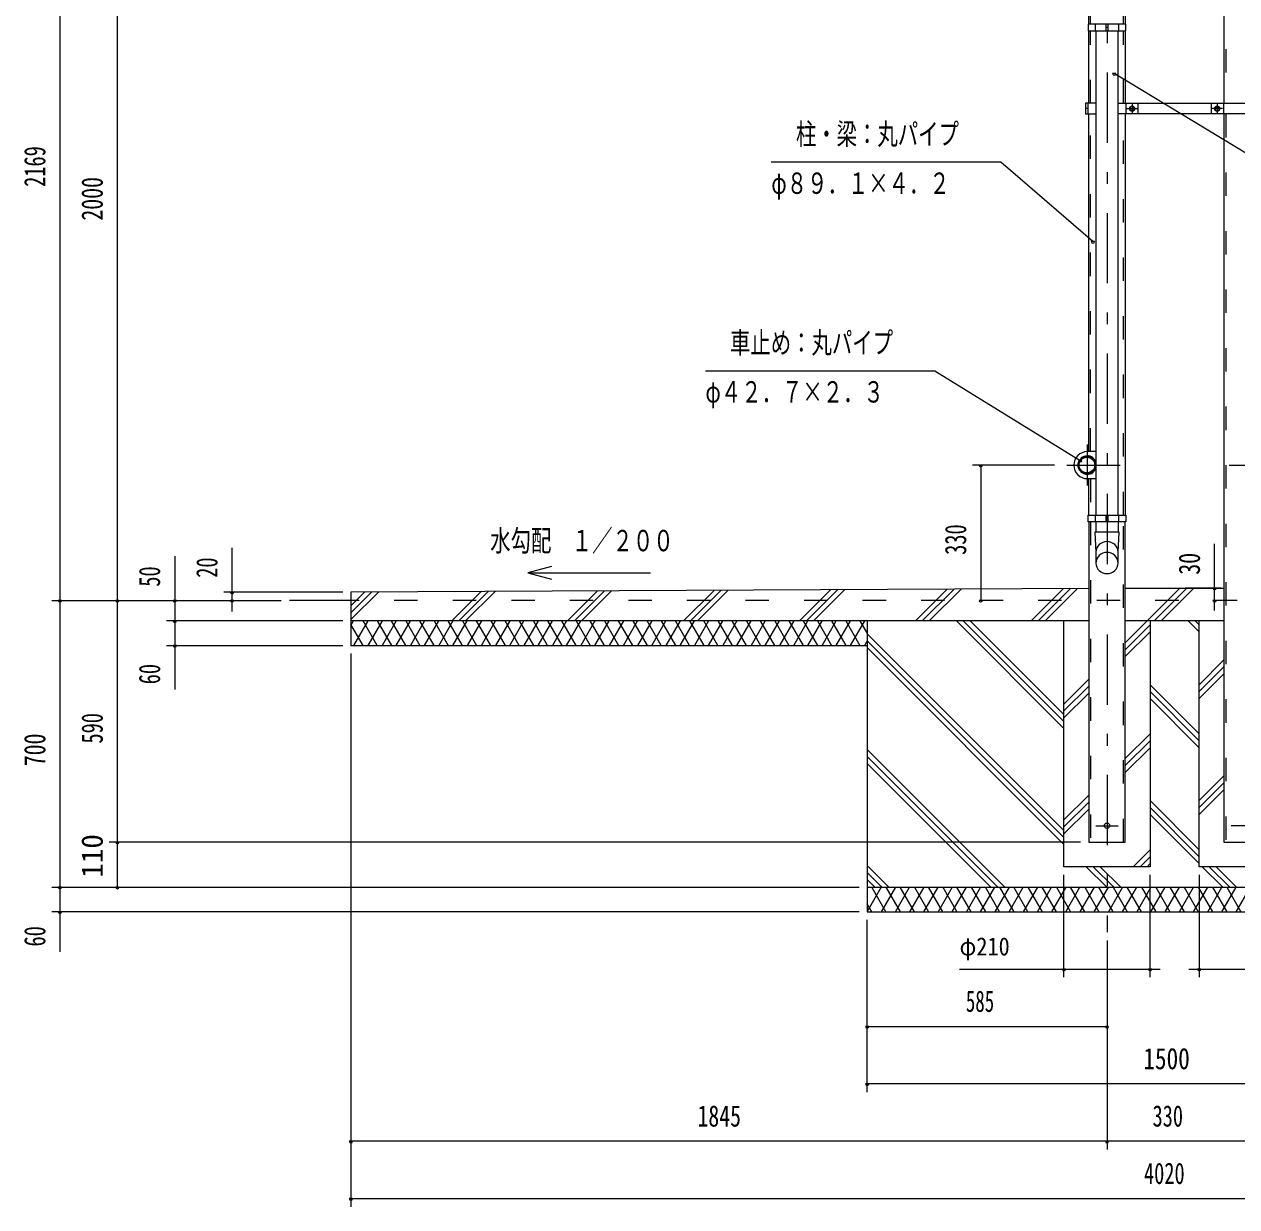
# Model space of a CAD drawing. Units: millimetres, scale not verified. Extents: x -31523 to 31528, y -14700 to 14700.
# Drawn here: x 11528 to 21883, y -3647 to 6454 of the extents above; entities that cross this region are included whole.
import ezdxf
from ezdxf.enums import TextEntityAlignment as Align

# ---------------------------------------------------------------- set-up
doc = ezdxf.new("R2010")
doc.units = ezdxf.units.MM
doc.header["$LTSCALE"] = 50
doc.linetypes.add('USER2', pattern=[10, 4, -6])
doc.linetypes.add('USER3', pattern=[24, 12, -5, 2, -5])
for name, color, linetype, lineweight in [('0-6_2-02BOLD', 7, 'Continuous', 18), ('0-7_2-12HIDDEN', 3, 'USER2', 18), ('0-8_2-22CENTER', 3, 'USER3', 18), ('0-A_2-52DIM', 3, 'Continuous', 18), ('0-B_2-62HATCH', 2, 'Continuous', 18)]:
    doc.layers.add(name, color=color, linetype=linetype, lineweight=lineweight)
doc.styles.add('ＭＳ ゴシック', font='')
doc.styles.get('ＭＳ ゴシック').set_extended_font_data('MS Gothic')

msp = doc.modelspace()

# ---------------------------------------------------------------- linework, layer by layer
at = {"layer": '0-6_2-02BOLD'}
for p, q in [((20619.36, 6453.9), (20619.36, 7241.41)), ((21774.38, 7241.41), (21774.38, 5778.4)), ((20931.22, 6543.06), (20931.22, 6453.9)), ((20673.43, 6453.9), (20673.43, 6397.9)), ((20764.62, 6453.9), (20764.62, 6397.9)), ((20785.97, 6425.9), (20764.62, 6425.9)), ((20785.97, 6397.9), (20785.97, 6453.9)), ((20877.12, 6397.9), (20877.12, 6453.9)), ((20619.36, 5778.4), (20619.36, 6397.9)), ((20679.04, 6397.9), (20679.04, 2260.9)), ((20871.57, 2260.9), (20871.57, 6397.9)), ((20931.22, 6397.9), (20931.22, 5778.4)), ((20613.78, 5732.91), (20592.43, 5732.91)), ((20613.78, 5687.41), (20613.78, 5778.4)), ((20936.82, 5778.4), (20936.82, 5687.41)), ((21041.82, 5687.41), (21041.82, 5778.4)), ((21663.77, 5778.4), (21663.77, 5687.41)), ((21768.76, 5778.4), (21768.76, 5687.41)), ((20619.36, 2803.4), (20619.36, 5687.41)), ((20931.22, 5687.41), (20931.22, 2260.9)), ((21774.38, 5687.41), (21774.38, -532.1)), ((20679.04, 2803.4), (20607.3, 2803.4)), ((20607.3, 2572.4), (20679.04, 2572.4)), ((20619.37, 2260.9), (20619.37, 2572.4)), ((20619.37, 2204.9), (20619.37, -532.1)), ((20673.43, 2260.9), (20673.43, 2204.9)), ((20679.02, 2204.9), (20679.02, 2115.78)), ((20764.62, 2260.9), (20764.62, 2204.9)), ((20764.62, 2232.9), (20785.97, 2232.9)), ((20785.97, 2204.9), (20785.97, 2260.9)), ((20871.51, 2204.9), (20871.51, 2115.78)), ((20877.12, 2204.9), (20877.12, 2260.9)), ((20931.22, -532.1), (20931.22, 2204.9)), ((20619.37, 1634.25), (14317.79, 1602.9)), ((14317.79, 1532.9), (13792.8, 1532.9)), ((20619.36, 1357.9), (14317.79, 1357.9)), ((18727.8, 1357.9), (18727.8, -1127.1)), ((21774.37, 1357.9), (20931.21, 1357.9)), ((20619.36, -532.1), (20931.21, -532.1)), ((21774.37, -532.1), (22086.23, -532.1)), ((18727.8, -917.1), (23977.8, -917.1))]:
    msp.add_line(p, q, dxfattribs=at)
for points in [[(20613.77, 6397.9), (20936.82, 6397.9), (20936.82, 6453.9), (20613.77, 6453.9)], [(20971.39, 5722.81), (20988.88, 5712.69), (21006.39, 5722.81), (21006.39, 5743.01), (20988.88, 5753.12), (20971.39, 5743.01)], [(21699.2, 5722.81), (21716.7, 5712.69), (21734.21, 5722.81), (21734.21, 5743.01), (21716.7, 5753.12), (21699.2, 5743.01)], [(20936.82, 2204.9), (20613.77, 2204.9), (20613.77, 2260.9), (20936.82, 2260.9)]]:
    msp.add_lwpolyline(points, close=True, dxfattribs=at)
for points in [[(20679.04, 5778.4), (20592.43, 5778.4), (20592.43, 5687.41), (20679.04, 5687.41)], [(20871.57, 5778.4), (22113.16, 5778.4), (22113.16, 5687.41), (20871.57, 5687.41)], [(20672.03, 2115.79), (20679.04, 1941.96), (20679.04, 1851.51)], [(20871.53, 1851.51), (20871.53, 1941.96), (20878.53, 2115.79), (20672.03, 2115.79)], [(14317.79, 1602.9), (14317.79, 1147.9), (18727.8, 1147.9)], [(20931.22, 1635.81), (21352.8, 1637.9), (21774.37, 1635.81)], [(18727.8, -1127.1), (23977.8, -1127.1), (23977.8, 1357.9)], [(21142.79, 1357.9), (21142.79, -742.1), (20407.8, -742.1), (20407.8, 1357.9)], [(22297.79, 1357.9), (22297.79, -742.1), (21562.8, -742.1), (21562.8, 1357.9)]]:
    msp.add_lwpolyline(points, dxfattribs=at)
for centre, radius in [((20988.88, 5732.91), 21.88), ((20988.88, 5732.91), 17.15), ((21716.7, 5732.91), 21.88), ((21716.7, 5732.91), 17.15), ((20603.27, 2687.9), 74.72), ((20603.27, 2687.9), 66.67), ((20775.29, -392.1), 22.75)]:
    msp.add_circle(centre, radius, dxfattribs=at)
for centre, radius, start, end in [((20607.3, 2687.9), 115.5, 90, 270), ((20607.3, 2687.9), 78.75, 24.35744, 335.64256), ((20775.29, 1938.53), 96.43, 3.55867, 176.44133), ((20775.29, 1845.52), 96.43, 3.55867, 176.44133), ((20775.29, 1857.5), 96.44, 183.56303, 356.43697)]:
    msp.add_arc(centre, radius, start, end, dxfattribs=at)
at = {"layer": '0-7_2-12HIDDEN'}
for p, q in [((20634.06, 6453.9), (20634.06, 7241.41)), ((21789.08, 7241.41), (21789.08, 5778.4)), ((20916.51, 6453.9), (20916.51, 6537.72)), ((20634.06, 5778.4), (20634.06, 6397.9)), ((20916.51, 5778.4), (20916.51, 6397.9)), ((20634.06, 2803.4), (20634.06, 5687.41)), ((20916.51, 2260.9), (20916.51, 5687.41)), ((21789.08, 5687.41), (21789.08, -532.1)), ((20634.07, 2572.4), (20634.07, 2260.9)), ((20634.07, 2204.9), (20634.07, -532.1)), ((20916.52, -532.1), (20916.52, 2204.9)), ((28387.8, 1532.9), (14317.8, 1532.9))]:
    msp.add_line(p, q, dxfattribs=at)
at = {"layer": '0-8_2-22CENTER'}
for p, q in [((20775.29, 7241.41), (20775.29, -1302.1)), ((20945.13, 5732.91), (21032.64, 5732.91)), ((20988.88, 5776.65), (20988.88, 5689.16)), ((21760.45, 5732.91), (21672.94, 5732.91)), ((21716.7, 5776.65), (21716.7, 5689.16)), ((20607.3, 2512.9), (20607.3, 2862.9)), ((20432.3, 2687.9), (20887.29, 2687.9)), ((21818.3, 2687.9), (22273.29, 2687.9)), ((20680.1, -392.1), (20870.5, -392.1)), ((22025.5, -392.1), (21835.09, -392.1))]:
    msp.add_line(p, q, dxfattribs=at)
at = {"layer": '0-A_2-52DIM'}
for p, q in [((11832.8, 9124.4), (11832.8, -1470.1)), ((12322.8, -917.1), (12322.8, 9124.4)), ((20850.75, 6033), (20822.75, 6033)), ((20668.85, 4597.82), (20640.85, 4597.82)), ((17345.29, 3492.9), (19305.3, 3492.9)), ((19305.29, 3492.9), (20546.96, 2728.79)), ((20560.96, 2728.79), (20532.96, 2728.79)), ((20327.3, 2687.9), (19627.3, 2687.9)), ((19711.3, 2687.9), (19683.3, 2687.9)), ((19697.29, 2687.9), (19697.29, 1532.9)), ((13302.79, 1438.97), (13302.79, 1980.9)), ((21693.74, 1445.03), (21693.74, 2015.9)), ((12812.8, 1910.9), (12812.8, 769.9)), ((15827.38, 1767.69), (16877.37, 1767.69)), ((14247.79, 1602.9), (13232.79, 1602.9)), ((13316.79, 1602.9), (13288.79, 1602.9)), ((21749.47, 1637.9), (21442.52, 1637.9)), ((21707.74, 1637.9), (21679.74, 1637.9)), ((11762.8, 1532.9), (13722.79, 1532.9)), ((11846.8, 1532.9), (11818.8, 1532.9)), ((12336.8, 1532.9), (12308.8, 1532.9)), ((12826.8, 1532.9), (12798.8, 1532.9)), ((13316.79, 1532.9), (13288.79, 1532.9)), ((19711.3, 1532.9), (19683.3, 1532.9)), ((21707.74, 1532.9), (21679.74, 1532.9)), ((14247.79, 1357.9), (12742.79, 1357.9)), ((12826.8, 1357.9), (12798.8, 1357.9)), ((12742.79, 1147.9), (14247.79, 1147.9)), ((12826.8, 1147.9), (12798.8, 1147.9)), ((14317.79, 1077.9), (14317.79, -3647.09)), ((20549.37, -532.1), (12252.81, -532.1)), ((12336.8, -532.1), (12308.8, -532.1)), ((20407.79, -1687.1), (20407.79, -812.1)), ((21142.79, -1687.1), (21142.79, -812.1)), ((21562.79, -812.1), (21562.79, -1687.1)), ((11762.8, -917.1), (18657.79, -917.1)), ((11846.81, -917.1), (11818.81, -917.1)), ((12336.8, -917.1), (12308.8, -917.1)), ((18657.79, -1127.1), (11762.8, -1127.1)), ((11846.81, -1127.1), (11818.81, -1127.1)), ((18727.8, -2667.1), (18727.8, -1197.1)), ((20775.29, -1372.1), (20775.29, -3157.09)), ((19515.29, -1617.1), (21230.29, -1617.1)), ((20421.79, -1617.1), (20393.79, -1617.1)), ((21156.79, -1617.1), (21128.79, -1617.1)), ((21475.3, -1617.1), (23190.29, -1617.1)), ((21576.79, -1617.1), (21548.79, -1617.1)), ((18741.8, -2107.1), (18713.8, -2107.1)), ((18727.8, -2107.1), (20775.29, -2107.1)), ((20789.29, -2107.1), (20761.29, -2107.1)), ((18741.8, -2597.1), (18713.8, -2597.1)), ((23977.8, -2597.1), (18727.8, -2597.1)), ((14331.79, -3087.09), (14303.79, -3087.09)), ((28387.79, -3087.09), (14317.79, -3087.09)), ((20789.29, -3087.09), (20761.29, -3087.09)), ((14331.79, -3577.09), (14303.79, -3577.09)), ((14317.79, -3577.09), (28387.79, -3577.09))]:
    msp.add_line(p, q, dxfattribs=at)
for points in [[(25468.16, 4926.09), (22668.15, 4926.09), (20836.75, 6033)], [(20654.85, 4597.82), (19867.89, 5275.48), (17907.9, 5275.48)], [(16030.22, 1822.04), (15827.38, 1767.69), (16030.22, 1713.33)]]:
    msp.add_lwpolyline(points, dxfattribs=at)
for centre in [(20836.75, 6033), (20654.85, 4597.82), (20546.96, 2728.79), (19697.3, 2687.9), (13302.79, 1602.9), (21693.74, 1637.9), (11832.8, 1532.9), (12322.8, 1532.9), (12812.8, 1532.9), (13302.79, 1532.9), (19697.3, 1532.9), (21693.74, 1532.9), (12812.8, 1357.9), (12812.8, 1147.9), (12322.8, -532.1), (11832.81, -917.1), (12322.8, -917.1), (11832.81, -1127.1), (20407.79, -1617.1), (21142.79, -1617.1), (21562.79, -1617.1), (18727.8, -2107.1), (20775.29, -2107.1), (18727.8, -2597.1), (14317.79, -3087.09), (20775.29, -3087.09), (14317.79, -3577.09)]:
    msp.add_arc(centre, 14, 180, 0, dxfattribs=at)
at = {"layer": '0-B_2-62HATCH'}
for p, q in [((14317.79, 1368.15), (14553.72, 1604.08)), ((14494.03, 1603.78), (14317.79, 1427.54)), ((14317.79, 1486.94), (14434.34, 1603.48)), ((15178.71, 1357.9), (15429.24, 1608.43)), ((15488.93, 1608.73), (15238.11, 1357.9)), ((15297.5, 1357.9), (15548.62, 1609.03)), ((16168.66, 1357.9), (16424.14, 1613.38)), ((16483.82, 1613.68), (16228.05, 1357.9)), ((16287.45, 1357.9), (16543.52, 1613.98)), ((17158.61, 1357.9), (17419.03, 1618.33)), ((17478.73, 1618.63), (17218, 1357.9)), ((17277.39, 1357.9), (17538.42, 1618.93)), ((18413.94, 1623.28), (18148.55, 1357.9)), ((18207.95, 1357.9), (18473.63, 1623.58)), ((18533.32, 1623.88), (18267.35, 1357.9)), ((19138.5, 1357.9), (19408.83, 1628.23)), ((19468.53, 1628.53), (19197.9, 1357.9)), ((19257.29, 1357.9), (19528.21, 1628.83)), ((20128.45, 1357.9), (20403.73, 1633.18)), ((20463.42, 1633.48), (20187.85, 1357.9)), ((20247.25, 1357.9), (20523.12, 1633.77)), ((21398.17, 1637.68), (20931.21, 1170.71)), ((21177.8, 1357.9), (21457.28, 1637.38)), ((21516.38, 1637.09), (21237.19, 1357.9)), ((14317.79, 1317.94), (14340.87, 1357.9)), ((14462.1, 1357.9), (14340.87, 1147.9)), ((14542.93, 1147.9), (14421.69, 1357.9)), ((14583.35, 1357.9), (14462.1, 1147.9)), ((14542.93, 1357.9), (14664.18, 1147.9)), ((14704.59, 1357.9), (14583.35, 1147.9)), ((14785.43, 1147.9), (14664.18, 1357.9)), ((14704.59, 1147.9), (14825.84, 1357.9)), ((14785.43, 1357.9), (14906.67, 1147.9)), ((14947.09, 1357.9), (14825.84, 1147.9)), ((15027.92, 1147.9), (14906.67, 1357.9)), ((14947.09, 1147.9), (15068.33, 1357.9)), ((15027.92, 1357.9), (15149.15, 1147.9)), ((15189.57, 1357.9), (15068.33, 1147.9)), ((15270.4, 1147.9), (15149.16, 1357.9)), ((15189.57, 1147.9), (15310.81, 1357.9)), ((15270.4, 1357.9), (15391.64, 1147.9)), ((15432.06, 1357.9), (15310.81, 1147.9)), ((15512.89, 1147.9), (15391.64, 1357.9)), ((15432.06, 1147.9), (15553.3, 1357.9)), ((15512.89, 1357.9), (15634.13, 1147.9)), ((15674.55, 1357.9), (15553.31, 1147.9)), ((15755.37, 1147.9), (15634.13, 1357.9)), ((15674.55, 1147.9), (15795.78, 1357.9)), ((15755.37, 1357.9), (15876.62, 1147.9)), ((15917.03, 1357.9), (15795.78, 1147.9)), ((15997.86, 1147.9), (15876.62, 1357.9)), ((15917.03, 1147.9), (16038.28, 1357.9)), ((15997.86, 1357.9), (16119.11, 1147.9)), ((16159.52, 1357.9), (16038.28, 1147.9)), ((16240.35, 1147.9), (16119.11, 1357.9)), ((16159.52, 1147.9), (16280.77, 1357.9)), ((16240.35, 1357.9), (16361.6, 1147.9)), ((16402.01, 1357.9), (16280.77, 1147.9)), ((16482.84, 1147.9), (16361.6, 1357.9)), ((16402.01, 1147.9), (16523.26, 1357.9)), ((16482.84, 1357.9), (16604.08, 1147.9)), ((16644.5, 1357.9), (16523.25, 1147.9)), ((16725.32, 1147.9), (16604.08, 1357.9)), ((16644.5, 1147.9), (16765.74, 1357.9)), ((16725.32, 1357.9), (16846.57, 1147.9)), ((16886.98, 1357.9), (16765.74, 1147.9)), ((16967.82, 1147.9), (16846.57, 1357.9)), ((16886.98, 1147.9), (17008.23, 1357.9)), ((16967.82, 1357.9), (17089.06, 1147.9)), ((17129.47, 1357.9), (17008.23, 1147.9)), ((17210.3, 1147.9), (17089.06, 1357.9)), ((17129.47, 1147.9), (17250.71, 1357.9)), ((17210.3, 1357.9), (17331.54, 1147.9)), ((17371.96, 1357.9), (17250.71, 1147.9)), ((17452.79, 1147.9), (17331.54, 1357.9)), ((17371.96, 1147.9), (17493.2, 1357.9)), ((17452.79, 1357.9), (17574.03, 1147.9)), ((17614.45, 1357.9), (17493.2, 1147.9)), ((17695.28, 1147.9), (17574.03, 1357.9)), ((17614.45, 1147.9), (17735.69, 1357.9)), ((17695.28, 1357.9), (17816.51, 1147.9)), ((17856.93, 1357.9), (17735.69, 1147.9)), ((17937.76, 1147.9), (17816.51, 1357.9)), ((17856.93, 1147.9), (17978.17, 1357.9)), ((17937.76, 1357.9), (18059, 1147.9)), ((18099.42, 1357.9), (17978.17, 1147.9)), ((18059.01, 1357.9), (18180.25, 1147.9)), ((18099.42, 1147.9), (18220.67, 1357.9)), ((18180.25, 1357.9), (18301.5, 1147.9)), ((18220.67, 1147.9), (18341.91, 1357.9)), ((18301.5, 1357.9), (18422.73, 1147.9)), ((18341.91, 1147.9), (18463.15, 1357.9)), ((18422.73, 1357.9), (18543.98, 1147.9)), ((18463.15, 1147.9), (18584.39, 1357.9)), ((18543.98, 1357.9), (18665.22, 1147.9)), ((18584.39, 1147.9), (18705.64, 1357.9)), ((18665.22, 1357.9), (18727.8, 1249.53)), ((20407.8, 438.61), (19488.5, 1357.9)), ((19547.89, 1357.9), (20407.8, 498)), ((20407.8, 557.4), (19607.29, 1357.9)), ((21562.8, 1263.5), (21468.4, 1357.9)), ((21527.79, 1357.9), (21562.8, 1322.9)), ((14421.69, 1147.9), (14317.79, 1327.86)), ((18727.8, 1247.45), (20407.8, -432.55)), ((20931.21, 1111.32), (21142.79, 1322.9)), ((21142.79, 1263.5), (20931.21, 1051.92)), ((18705.64, 1147.9), (18727.8, 1186.28)), ((18727.8, 1188.05), (20407.8, -491.95)), ((20407.8, -551.34), (18727.8, 1128.66)), ((21562.8, 812.35), (21774.37, 1023.93)), ((21774.37, 964.53), (21562.8, 752.95)), ((20619.36, 858.86), (20407.8, 647.29)), ((21562.8, 693.55), (21774.37, 905.13)), ((20407.8, 587.9), (20619.36, 799.47)), ((20619.36, 740.07), (20407.8, 528.5)), ((21142.79, 812.35), (21562.8, 392.35)), ((21562.8, 332.95), (21142.79, 752.95)), ((21142.79, 693.56), (21562.8, 273.55)), ((20931.21, 180.76), (21142.79, 392.35)), ((21142.79, 332.95), (20931.21, 121.37)), ((18727.8, 257.5), (19902.39, -917.1)), ((20931.21, 61.97), (21142.79, 273.55)), ((19843, -917.1), (18727.8, 198.1)), ((18727.8, 138.71), (19783.6, -917.1)), ((21774.37, 33.98), (21562.8, -177.6)), ((21562.8, -237), (21774.37, -25.42)), ((21774.37, -84.82), (21562.8, -296.39)), ((20407.8, -342.65), (20619.36, -131.08)), ((20619.36, -190.48), (20407.8, -402.05)), ((21562.8, -597.6), (21142.79, -177.6)), ((20407.8, -461.45), (20619.36, -249.88)), ((21142.79, -237), (21562.8, -657)), ((21562.8, -716.4), (21142.79, -296.39)), ((21142.79, -597.6), (20998.3, -742.1)), ((21057.7, -742.1), (21142.79, -657)), ((21142.79, -716.4), (21117.09, -742.1)), ((18912.44, -917.1), (18727.8, -732.45)), ((18727.8, -791.85), (18853.05, -917.1)), ((20773.55, -917.1), (20598.55, -742.1)), ((20657.95, -742.1), (20832.94, -917.1)), ((20892.34, -917.1), (20717.35, -742.1)), ((21763.49, -917.1), (21588.49, -742.1)), ((21647.89, -742.1), (21822.89, -917.1)), ((21882.29, -917.1), (21707.29, -742.1)), ((18793.65, -917.1), (18727.8, -851.24)), ((18847.09, -917.1), (18727.8, -1123.72)), ((18887.5, -1127.1), (18766.25, -917.1)), ((18968.33, -917.1), (18847.09, -1127.1)), ((18887.5, -917.1), (19008.75, -1127.1)), ((18968.33, -1127.1), (19089.58, -917.1)), ((19129.99, -1127.1), (19008.75, -917.1)), ((19210.82, -917.1), (19089.58, -1127.1)), ((19129.99, -917.1), (19251.24, -1127.1)), ((19210.82, -1127.1), (19332.07, -917.1)), ((19372.48, -1127.1), (19251.24, -917.1)), ((19453.3, -917.1), (19332.07, -1127.1)), ((19372.48, -917.1), (19493.72, -1127.1)), ((19453.3, -1127.1), (19574.55, -917.1)), ((19614.96, -1127.1), (19493.72, -917.1)), ((19695.79, -917.1), (19574.55, -1127.1)), ((19614.96, -917.1), (19736.21, -1127.1)), ((19695.79, -1127.1), (19817.04, -917.1)), ((19857.45, -1127.1), (19736.21, -917.1)), ((19938.28, -917.1), (19817.04, -1127.1)), ((19857.45, -917.1), (19978.7, -1127.1)), ((19938.28, -1127.1), (20059.53, -917.1)), ((20099.93, -1127.1), (19978.7, -917.1)), ((20180.77, -917.1), (20059.53, -1127.1)), ((20099.93, -917.1), (20221.19, -1127.1)), ((20180.77, -1127.1), (20302.01, -917.1)), ((20342.42, -1127.1), (20221.19, -917.1)), ((20423.26, -917.1), (20302.01, -1127.1)), ((20342.43, -917.1), (20463.67, -1127.1)), ((20423.25, -1127.1), (20544.5, -917.1)), ((20584.92, -1127.1), (20463.67, -917.1)), ((20665.75, -917.1), (20544.5, -1127.1)), ((20584.92, -917.1), (20706.16, -1127.1)), ((20665.74, -1127.1), (20786.98, -917.1)), ((20827.4, -1127.1), (20706.16, -917.1)), ((20908.23, -917.1), (20786.98, -1127.1)), ((20827.4, -917.1), (20948.65, -1127.1)), ((20908.23, -1127.1), (21029.47, -917.1)), ((21069.89, -1127.1), (20948.65, -917.1)), ((21150.72, -917.1), (21029.47, -1127.1)), ((21069.89, -917.1), (21191.13, -1127.1)), ((21150.72, -1127.1), (21271.96, -917.1)), ((21191.13, -917.1), (21312.38, -1127.1)), ((21271.96, -1127.1), (21393.2, -917.1)), ((21312.38, -917.1), (21433.61, -1127.1)), ((21393.2, -1127.1), (21514.44, -917.1)), ((21433.61, -917.1), (21554.86, -1127.1)), ((21514.44, -1127.1), (21635.69, -917.1)), ((21554.86, -917.1), (21676.1, -1127.1)), ((21635.69, -1127.1), (21756.93, -917.1)), ((21676.1, -917.1), (21797.35, -1127.1)), ((21756.93, -1127.1), (21878.18, -917.1)), ((21797.35, -917.1), (21918.59, -1127.1)), ((21878.18, -1127.1), (21999.43, -917.1)), ((18766.25, -1127.1), (18727.8, -1060.47))]:
    msp.add_line(p, q, dxfattribs=at)

# ---------------------------------------------------------------- texts
at = {"layer": '0-A_2-52DIM', "color": 7, "style": 'ＭＳ ゴシック'}
for s, height, width, p in [('柱・梁：丸パイプ', 182.3, 0.7, (18117.9, 5370.36)), ('φ８９．１×４．２', 182.3, 0.7, (17907.9, 4950.35)), ('車止め：丸パイプ', 182.3, 0.7, (17555.29, 3587.78)), ('φ４２．７×２．３', 182.3, 0.7, (17345.29, 3167.77)), ('水勾配\u3000１／２００', 182.3, 0.7, (15507.52, 1897.56)), ('φ210', 155, 0.9, (19515.29, -1547.1)), ('585', 182.3, 0.65, (19569.69, -2037.1)), ('1500', 182.3, 0.8, (21085.42, -2527.1)), ('1845', 182.3, 0.75, (17277.43, -3017.09)), ('330', 182.3, 0.7, (21164.03, -3017.09)), ('4020', 182.3, 0.7, (21091.14, -3507.09))]:
    msp.add_text(s, height=height, dxfattribs=dict(at, width=width)).set_placement(p, align=Align.BOTTOM_LEFT)
for s, width, p in [('2169', 0.7, (11762.8, 5064.92)), ('2000', 0.75, (12252.8, 4776.66)), ('330', 0.7, (19627.3, 1921.65)), ('20', 0.7, (13232.79, 1725.65)), ('30', 0.75, (21623.74, 1752.26)), ('50', 0.7, (12742.79, 1649.5)), ('60', 0.7, (12742.79, 815.94)), ('590', 0.7, (12252.81, 309.47)), ('700', 0.75, (11762.8, 116.1)), ('60', 0.7, (11762.8, -1424.06))]:
    msp.add_text(s, height=182.3, rotation=90, dxfattribs=dict(at, width=width)).set_placement(p, align=Align.BOTTOM_LEFT)
msp.add_text('110', height=182.3, rotation=90, dxfattribs=at).set_placement((12252.81, -836.33), align=Align.BOTTOM_LEFT)

doc.saveas('drawing.dxf')
